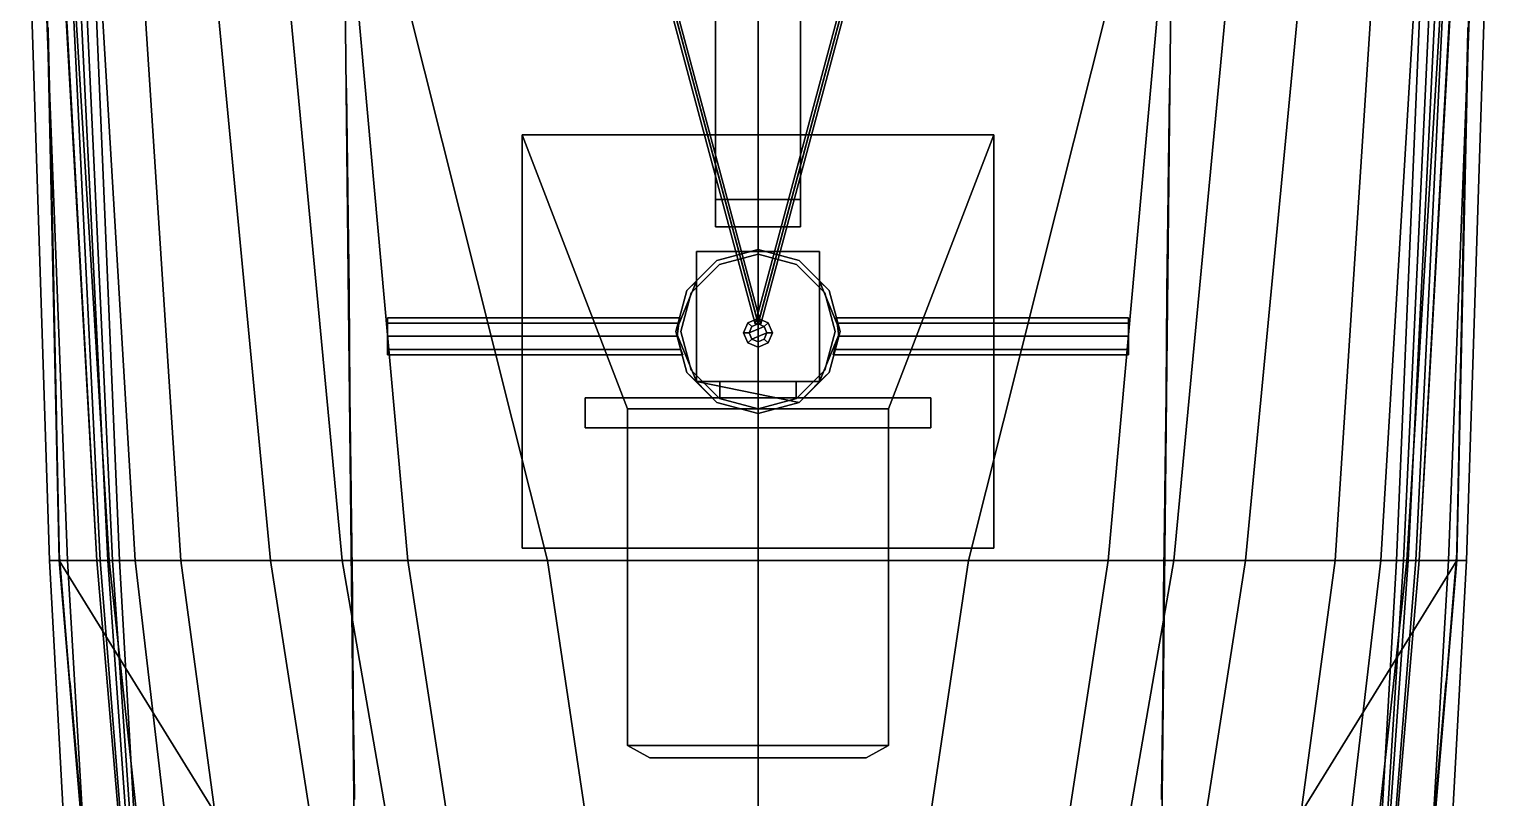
# Model space of a CAD drawing. Extents: x -12 to 12, y -95 to 93.
# Drawn here: x -10.66 to 10.66, y -29.41 to -18.15 of the extents above; entities that cross this region are included whole.
import ezdxf

# ---------------------------------------------------------------- set-up
doc = ezdxf.new("R2010")
doc.units = 0
doc.layers.get('0').update_dxf_attribs({"linetype": 'CONTINUOUS'})
doc.layers.add('RAILINGS', color=6, linetype='CONTINUOUS')
doc.layers.add('SUPERSCTUCTURE', color=3, linetype='CONTINUOUS')

msp = doc.modelspace()

# ---------------------------------------------------------------- linework, layer by layer
at = {"color": 2}
for points in [[(-5.46, -2.11, 28.82), (-5.5, -2.11, 28.78), (-0.04, -22.47, 18.77), (0, -22.47, 18.81)], [(-5.5, -2.11, 28.78), (-5.46, -2.11, 28.74), (0, -22.46, 18.73), (-0.04, -22.47, 18.77)], [(-5.42, -2.11, 28.78), (-5.46, -2.11, 28.82), (0, -22.47, 18.81), (0.04, -22.47, 18.77)], [(-5.46, -2.11, 28.74), (-5.42, -2.11, 28.78), (0.04, -22.47, 18.77), (0, -22.46, 18.73)], [(5.46, -2.11, 28.82), (5.42, -2.11, 28.78), (-0.04, -22.47, 18.77), (0, -22.47, 18.81)], [(5.42, -2.11, 28.78), (5.46, -2.11, 28.74), (0, -22.46, 18.73), (-0.04, -22.47, 18.77)], [(5.5, -2.11, 28.78), (5.46, -2.11, 28.82), (0, -22.47, 18.81), (0.04, -22.47, 18.77)], [(5.46, -2.11, 28.74), (5.5, -2.11, 28.78), (0.04, -22.47, 18.77), (0, -22.46, 18.73)]]:
    msp.add_3dface(points, dxfattribs=at)
for points in [[(0, -22.43, 18.94), (0, -2.15, 25.63), (0, -2.15, 25.56), (0, -22.43, 18.86)], [(0, -22.43, 18.86), (0, -2.15, 25.56), (0, -2.15, 25.63), (0, -22.43, 18.94)], [(0, -22.43, 18.86), (0, -2.35, 31.69), (0, -2.35, 31.76), (0, -22.43, 18.94)], [(0, -22.43, 18.94), (0, -2.35, 31.76), (0, -2.35, 31.69), (0, -22.43, 18.86)], [(0.62, -21.05, 12.09), (0.62, -6.94, 12.14), (-0.62, -6.94, 12.14), (-0.62, -21.05, 12.09)], [(-0.62, -6.94, 12.14), (-0.62, -7.62, 11.22), (-0.62, -20.65, 11.22), (-0.62, -21.05, 12.09)], [(0.62, -20.65, 11.22), (0.62, -7.62, 11.22), (0.62, -6.94, 12.14), (0.62, -21.05, 12.09)], [(-0.62, -20.65, 11.22), (-0.62, -7.62, 11.22), (0.62, -7.62, 11.22), (0.62, -20.65, 11.22)], [(-10.66, -16.72, 5.36), (-10.45, -16.72, 4.67), (-10.1, -25.93, 4.67), (-10.36, -25.93, 5.57)], [(-10.66, -16.72, 5.76), (-10.66, -16.72, 5.36), (-10.36, -25.93, 5.57), (-10.36, -25.93, 5.76)], [(-10.42, -16.72, 6.13), (-10.66, -16.72, 5.76), (-10.36, -25.93, 5.76), (-10.22, -25.93, 6.17)], [(-10.45, -16.72, 4.67), (-9.73, -16.72, 1.37), (-9.34, -25.93, 1.27), (-10.1, -25.93, 4.67)], [(-10.19, -16.72, -1.44), (-10.19, -16.72, -1.9), (-9.67, -25.93, -1.25)], [(-10.18, -16.72, -0.83), (-10.19, -16.72, -1.44), (-9.67, -25.93, -1.25), (-9.67, -25.93, -0.38)], [(-10.19, -16.72, -1.9), (-10.05, -16.72, -2.68), (-9.49, -25.93, -2.42), (-9.67, -25.93, -1.25)], [(-10.07, -16.72, -0.06), (-10.18, -16.72, -0.83), (-9.67, -25.93, -0.38), (-9.62, -25.93, -0.06)], [(-9.96, -16.72, 0.39), (-10.07, -16.72, -0.06), (-9.62, -25.93, -0.06), (-9.51, -25.93, 0.39)], [(-10.05, -16.72, -2.68), (-9.66, -16.72, -3.7), (-9.11, -25.93, -3.36), (-9.49, -25.93, -2.42)], [(-9.87, -16.72, 0.7), (-9.96, -16.72, 0.39), (-9.51, -25.93, 0.39), (-9.44, -25.93, 0.7)], [(-9.73, -16.72, 1.13), (-9.87, -16.72, 0.7), (-9.44, -25.93, 0.7), (-9.34, -25.93, 1.03)], [(-9.73, -16.72, 1.37), (-9.73, -16.72, 1.13), (-9.34, -25.93, 1.03), (-9.34, -25.93, 1.27)], [(-9.66, -16.72, -3.7), (-9.04, -16.72, -4.63), (-8.44, -25.93, -4.42), (-9.11, -25.93, -3.36)], [(-9.04, -16.72, -4.63), (-8.01, -16.72, -5.66), (-7.13, -25.93, -5.56), (-8.44, -25.93, -4.42)], [(-8.01, -16.72, -5.66), (-6.95, -16.72, -6.34), (-6.08, -25.93, -6.11), (-7.13, -25.93, -5.56)], [(-6.95, -16.72, -6.34), (-5.95, -16.72, -6.84), (-5.12, -25.93, -6.51), (-6.08, -25.93, -6.11)], [(-5.95, -16.72, -6.84), (-5.39, -16.72, -7.02), (-3.08, -25.93, -6.88), (-5.12, -25.93, -6.51)], [(0, -25.93, -7.11), (-3.08, -25.93, -6.88), (-5.39, -16.72, -7.02), (0, -16.72, -7.11)], [(0, -16.72, -7.11), (5.39, -16.72, -7.02), (3.08, -25.93, -6.88), (0, -25.93, -7.11)], [(5.12, -25.93, -6.51), (3.08, -25.93, -6.88), (5.39, -16.72, -7.02), (5.95, -16.72, -6.84)], [(6.08, -25.93, -6.11), (5.12, -25.93, -6.51), (5.95, -16.72, -6.84), (6.95, -16.72, -6.34)], [(7.13, -25.93, -5.56), (6.08, -25.93, -6.11), (6.95, -16.72, -6.34), (8.01, -16.72, -5.66)], [(8.44, -25.93, -4.42), (7.13, -25.93, -5.56), (8.01, -16.72, -5.66), (9.04, -16.72, -4.63)], [(9.11, -25.93, -3.36), (8.44, -25.93, -4.42), (9.04, -16.72, -4.63), (9.66, -16.72, -3.7)], [(9.49, -25.93, -2.42), (9.11, -25.93, -3.36), (9.66, -16.72, -3.7), (10.05, -16.72, -2.68)], [(9.34, -25.93, 1.03), (9.44, -25.93, 0.7), (9.87, -16.72, 0.7), (9.73, -16.72, 1.13)], [(9.34, -25.93, 1.27), (9.34, -25.93, 1.03), (9.73, -16.72, 1.13), (9.73, -16.72, 1.37)], [(10.1, -25.93, 4.67), (9.34, -25.93, 1.27), (9.73, -16.72, 1.37), (10.45, -16.72, 4.67)], [(9.44, -25.93, 0.7), (9.51, -25.93, 0.39), (9.96, -16.72, 0.39), (9.87, -16.72, 0.7)], [(9.67, -25.93, -1.25), (9.49, -25.93, -2.42), (10.05, -16.72, -2.68), (10.19, -16.72, -1.9)], [(9.51, -25.93, 0.39), (9.62, -25.93, -0.06), (10.07, -16.72, -0.06), (9.96, -16.72, 0.39)], [(9.62, -25.93, -0.06), (9.67, -25.93, -0.38), (10.18, -16.72, -0.83), (10.07, -16.72, -0.06)], [(9.67, -25.93, -1.25), (9.67, -25.93, -1.25), (10.19, -16.72, -1.9), (10.19, -16.72, -1.44)], [(9.67, -25.93, -0.38), (9.67, -25.93, -1.25), (10.19, -16.72, -1.44), (10.18, -16.72, -0.83)], [(10.36, -25.93, 5.57), (10.1, -25.93, 4.67), (10.45, -16.72, 4.67), (10.66, -16.72, 5.36)], [(10.22, -25.93, 6.17), (10.36, -25.93, 5.76), (10.66, -16.72, 5.76), (10.42, -16.72, 6.13)], [(10.36, -25.93, 5.76), (10.36, -25.93, 5.57), (10.66, -16.72, 5.36), (10.66, -16.72, 5.76)], [(1.91, -23.71, 10.02), (3.45, -19.7, 10.02), (-3.45, -19.7, 10.02), (-1.91, -23.71, 10.02)], [(3.45, -19.7, 10.02), (3.45, -19.7, 8.75), (-3.45, -19.7, 8.75), (-3.45, -19.7, 10.02)], [(-1.91, -23.71, 10.02), (-3.45, -19.7, 10.02), (-3.45, -25.75, 10.02), (-1.91, -25.75, 10.02)], [(-3.45, -19.7, 10.02), (-3.45, -19.7, 8.75), (-3.45, -25.75, 8.75), (-3.45, -25.75, 10.02)], [(3.45, -25.75, 10.02), (3.45, -19.7, 10.02), (1.91, -23.71, 10.02), (1.91, -25.75, 10.02)], [(3.45, -25.75, 8.75), (3.45, -19.7, 8.75), (3.45, -19.7, 10.02), (3.45, -25.75, 10.02)], [(-0.62, -21.05, 12.09), (-0.62, -20.65, 11.22), (0.62, -20.65, 11.22), (0.62, -21.05, 12.09)], [(0.9, -23.31, 16.06), (0.9, -21.41, 16.06), (-0.9, -21.41, 16.06), (-0.9, -23.31, 16.06)], [(-0.9, -23.31, 14.02), (-0.9, -21.41, 14.02), (0.9, -21.41, 14.02), (0.9, -23.31, 14.02)], [(-0.9, -21.41, 16.06), (-0.9, -21.41, 14.02), (-0.9, -23.31, 14.02), (-0.9, -23.31, 16.06)], [(0.9, -21.41, 16.06), (0.9, -21.41, 14.02), (-0.9, -21.41, 14.02), (-0.9, -21.41, 16.06)], [(0, -21.38, 12.07), (-0.6, -21.541, 12.07), (-0.6, -21.541, 14.02), (0, -21.38, 14.02)], [(0, -21.45, 10.02), (-0.565, -21.601, 10.02), (-0.565, -21.601, 12.07), (0, -21.45, 12.07)], [(0.112, -21.41, 14.02), (0, -21.38, 14.02), (-0.112, -21.41, 14.02)], [(0.6, -21.541, 12.07), (0, -21.38, 12.07), (0, -21.38, 14.02), (0.6, -21.541, 14.02)], [(0.565, -21.601, 10.02), (0, -21.45, 10.02), (0, -21.45, 12.07), (0.565, -21.601, 12.07)], [(0.9, -23.31, 14.02), (0.9, -21.41, 14.02), (0.9, -21.41, 16.06), (0.9, -23.31, 16.06)], [(-0.6, -21.541, 12.07), (-1.039, -21.98, 12.07), (-1.039, -21.98, 14.02), (-0.6, -21.541, 14.02)], [(-0.565, -21.601, 10.02), (-0.979, -22.015, 10.02), (-0.979, -22.015, 12.07), (-0.565, -21.601, 12.07)], [(0.979, -22.015, 10.02), (0.565, -21.601, 10.02), (0.565, -21.601, 12.07), (0.979, -22.015, 12.07)], [(1.039, -21.98, 12.07), (0.6, -21.541, 12.07), (0.6, -21.541, 14.02), (1.039, -21.98, 14.02)], [(-0.9, -23.31, 14.02), (-0.9, -21.841, 14.02), (-1.2, -22.58, 14.02)], [(-0.9, -21.841, 14.02), (-1.039, -21.98, 14.02), (-1.2, -22.58, 14.02)], [(1.2, -22.58, 14.02), (0.9, -21.841, 14.02), (0.9, -23.31, 14.02)], [(1.039, -21.98, 14.02), (0.9, -21.841, 14.02), (1.2, -22.58, 14.02)], [(-1.039, -21.98, 12.07), (-1.2, -22.58, 12.07), (-1.2, -22.58, 14.02), (-1.039, -21.98, 14.02)], [(-0.979, -22.015, 10.02), (-1.13, -22.58, 10.02), (-1.13, -22.58, 12.07), (-0.979, -22.015, 12.07)], [(1.13, -22.58, 10.02), (0.979, -22.015, 10.02), (0.979, -22.015, 12.07), (1.13, -22.58, 12.07)], [(1.2, -22.58, 12.07), (1.039, -21.98, 12.07), (1.039, -21.98, 14.02), (1.2, -22.58, 14.02)], [(-1.16, -22.459, 13.691), (-1.14, -22.38, 13.5), (-5.42, -22.38, 13.5), (-5.42, -22.459, 13.691)], [(-1.14, -22.38, 13.5), (-1.16, -22.459, 13.309), (-5.42, -22.459, 13.309), (-5.42, -22.38, 13.5)], [(-5.42, -22.65, 13.77), (-5.42, -22.459, 13.691), (-5.42, -22.38, 13.5), (-5.42, -22.841, 13.691)], [(-5.42, -22.841, 13.691), (-5.42, -22.38, 13.5), (-5.42, -22.459, 13.309), (-5.42, -22.92, 13.5)], [(1.16, -22.459, 13.309), (1.14, -22.38, 13.5), (5.42, -22.38, 13.5), (5.42, -22.459, 13.309)], [(1.14, -22.38, 13.5), (1.16, -22.459, 13.691), (5.42, -22.459, 13.691), (5.42, -22.38, 13.5)], [(5.42, -22.38, 13.5), (5.42, -22.841, 13.309), (5.42, -22.65, 13.23), (5.42, -22.459, 13.309)], [(5.42, -22.459, 13.691), (5.42, -22.92, 13.5), (5.42, -22.841, 13.309), (5.42, -22.38, 13.5)], [(-1.18, -22.65, 13.77), (-1.16, -22.459, 13.691), (-5.42, -22.459, 13.691), (-5.42, -22.65, 13.77)], [(-1.16, -22.459, 13.309), (-1.18, -22.65, 13.23), (-5.42, -22.65, 13.23), (-5.42, -22.459, 13.309)], [(-5.42, -22.92, 13.5), (-5.42, -22.459, 13.309), (-5.42, -22.65, 13.23), (-5.42, -22.841, 13.309)], [(-1.2, -22.58, 12.07), (-1.039, -23.18, 12.07), (-1.039, -23.18, 14.02), (-1.2, -22.58, 14.02)], [(-0.9, -23.31, 14.02), (-1.2, -22.58, 14.02), (-1.039, -23.18, 14.02)], [(-1.13, -22.58, 10.02), (-0.979, -23.145, 10.02), (-0.979, -23.145, 12.07), (-1.13, -22.58, 12.07)], [(-0.148, -22.452, 16.06), (-0.21, -22.6, 16.06), (-0.21, -22.6, 17.2), (-0.148, -22.452, 17.2)], [(-0.148, -22.452, 17.2), (-0.21, -22.6, 17.2), (-0.13, -22.6, 22.01), (-0.092, -22.508, 22.01)], [(0, -22.39, 16.06), (-0.148, -22.452, 16.06), (-0.148, -22.452, 17.2), (0, -22.39, 17.2)], [(0, -22.39, 17.2), (-0.148, -22.452, 17.2), (-0.092, -22.508, 22.01), (0, -22.47, 22.01)], [(-0.13, -22.6, 22.01), (0.092, -22.508, 22.01), (0, -22.47, 22.01), (-0.092, -22.508, 22.01)], [(-0.092, -22.692, 22.01), (0.13, -22.6, 22.01), (0.092, -22.508, 22.01), (-0.13, -22.6, 22.01)], [(0.148, -22.452, 16.06), (0, -22.39, 16.06), (0, -22.39, 17.2), (0.148, -22.452, 17.2)], [(0.148, -22.452, 17.2), (0, -22.39, 17.2), (0, -22.47, 22.01), (0.092, -22.508, 22.01)], [(0.21, -22.6, 17.2), (0.148, -22.452, 17.2), (0.092, -22.508, 22.01), (0.13, -22.6, 22.01)], [(0.21, -22.6, 16.06), (0.148, -22.452, 16.06), (0.148, -22.452, 17.2), (0.21, -22.6, 17.2)], [(1.039, -23.18, 14.02), (1.2, -22.58, 14.02), (0.9, -23.31, 14.02)], [(0.979, -23.145, 10.02), (1.13, -22.58, 10.02), (1.13, -22.58, 12.07), (0.979, -23.145, 12.07)], [(1.039, -23.18, 12.07), (1.2, -22.58, 12.07), (1.2, -22.58, 14.02), (1.039, -23.18, 14.02)], [(1.18, -22.65, 13.23), (1.16, -22.459, 13.309), (5.42, -22.459, 13.309), (5.42, -22.65, 13.23)], [(1.16, -22.459, 13.691), (1.18, -22.65, 13.77), (5.42, -22.65, 13.77), (5.42, -22.459, 13.691)], [(5.42, -22.65, 13.77), (5.42, -22.841, 13.691), (5.42, -22.92, 13.5), (5.42, -22.459, 13.691)], [(-1.13, -22.841, 13.691), (-1.18, -22.65, 13.77), (-5.42, -22.65, 13.77), (-5.42, -22.841, 13.691)], [(-1.18, -22.65, 13.23), (-1.13, -22.841, 13.309), (-5.42, -22.841, 13.309), (-5.42, -22.65, 13.23)], [(-0.21, -22.6, 16.06), (-0.148, -22.748, 16.06), (-0.148, -22.748, 17.2), (-0.21, -22.6, 17.2)], [(-0.21, -22.6, 17.2), (-0.148, -22.748, 17.2), (-0.092, -22.692, 22.01), (-0.13, -22.6, 22.01)], [(-0.148, -22.748, 17.2), (0, -22.81, 17.2), (0, -22.73, 22.01), (-0.092, -22.692, 22.01)], [(-0.148, -22.748, 16.06), (0, -22.81, 16.06), (0, -22.81, 17.2), (-0.148, -22.748, 17.2)], [(0, -22.73, 22.01), (0.092, -22.692, 22.01), (0.13, -22.6, 22.01), (-0.092, -22.692, 22.01)], [(0, -22.81, 17.2), (0.148, -22.748, 17.2), (0.092, -22.692, 22.01), (0, -22.73, 22.01)], [(0, -22.81, 16.06), (0.148, -22.748, 16.06), (0.148, -22.748, 17.2), (0, -22.81, 17.2)], [(0.148, -22.748, 17.2), (0.21, -22.6, 17.2), (0.13, -22.6, 22.01), (0.092, -22.692, 22.01)], [(0.148, -22.748, 16.06), (0.21, -22.6, 16.06), (0.21, -22.6, 17.2), (0.148, -22.748, 17.2)], [(1.12, -22.841, 13.309), (1.18, -22.65, 13.23), (5.42, -22.65, 13.23), (5.42, -22.841, 13.309)], [(1.18, -22.65, 13.77), (1.12, -22.841, 13.691), (5.42, -22.841, 13.691), (5.42, -22.65, 13.77)], [(-1.1, -22.92, 13.5), (-1.13, -22.841, 13.691), (-5.42, -22.841, 13.691), (-5.42, -22.92, 13.5)], [(-1.13, -22.841, 13.309), (-1.1, -22.92, 13.5), (-5.42, -22.92, 13.5), (-5.42, -22.841, 13.309)], [(1.1, -22.92, 13.5), (1.12, -22.841, 13.309), (5.42, -22.841, 13.309), (5.42, -22.92, 13.5)], [(1.12, -22.841, 13.691), (1.1, -22.92, 13.5), (5.42, -22.92, 13.5), (5.42, -22.841, 13.691)], [(-1.039, -23.18, 12.07), (-0.6, -23.619, 12.07), (-0.6, -23.619, 14.02), (-1.039, -23.18, 14.02)], [(-0.9, -23.31, 14.02), (-1.039, -23.18, 14.02), (-0.6, -23.619, 14.02)], [(-0.979, -23.145, 10.02), (-0.565, -23.559, 10.02), (-0.565, -23.559, 12.07), (-0.979, -23.145, 12.07)], [(0.565, -23.559, 10.02), (0.979, -23.145, 10.02), (0.979, -23.145, 12.07), (0.565, -23.559, 12.07)], [(0.6, -23.619, 12.07), (1.039, -23.18, 12.07), (1.039, -23.18, 14.02), (0.6, -23.619, 14.02)], [(0.6, -23.619, 14.02), (1.039, -23.18, 14.02), (0.9, -23.31, 14.02)], [(-0.9, -23.31, 14.02), (0.6, -23.619, 14.02), (0.9, -23.31, 14.02), (-0.9, -23.31, 14.02)], [(-0.6, -23.619, 14.02), (0, -23.78, 14.02), (0.6, -23.619, 14.02), (-0.9, -23.31, 14.02)], [(-0.9, -23.31, 16.06), (-0.9, -23.31, 14.02), (0.9, -23.31, 14.02), (0.9, -23.31, 16.06)], [(-0.56, -23.31, 15.82), (-0.56, -23.31, 14.33), (-0.56, -23.55, 14.33), (-0.56, -23.55, 15.82)], [(0.56, -23.55, 14.33), (-0.56, -23.55, 14.33), (-0.56, -23.31, 14.33), (0.56, -23.31, 14.33)], [(0.56, -23.31, 15.82), (-0.56, -23.31, 15.82), (-0.56, -23.55, 15.82), (0.56, -23.55, 15.82)], [(0.56, -23.55, 15.82), (0.56, -23.55, 14.33), (0.56, -23.31, 14.33), (0.56, -23.31, 15.82)], [(2.53, -23.99, 16.21), (2.53, -23.55, 16.21), (-2.53, -23.55, 16.21), (-2.53, -23.99, 16.21)], [(-2.53, -23.99, 14.15), (-2.53, -23.55, 14.15), (2.53, -23.55, 14.15), (2.53, -23.99, 14.15)], [(2.53, -23.55, 16.21), (2.53, -23.55, 14.15), (-2.53, -23.55, 14.15), (-2.53, -23.55, 16.21)], [(-2.53, -23.55, 16.21), (-2.53, -23.55, 14.15), (-2.53, -23.99, 14.15), (-2.53, -23.99, 16.21)], [(-0.6, -23.619, 12.07), (0, -23.78, 12.07), (0, -23.78, 14.02), (-0.6, -23.619, 14.02)], [(-0.565, -23.559, 10.02), (0, -23.71, 10.02), (0, -23.71, 12.07), (-0.565, -23.559, 12.07)], [(0, -23.71, 10.02), (0.565, -23.559, 10.02), (0.565, -23.559, 12.07), (0, -23.71, 12.07)], [(0, -23.78, 12.07), (0.6, -23.619, 12.07), (0.6, -23.619, 14.02), (0, -23.78, 14.02)], [(2.53, -23.99, 14.15), (2.53, -23.55, 14.15), (2.53, -23.55, 16.21), (2.53, -23.99, 16.21)], [(1.91, -23.71, 11.35), (1.91, -23.71, 10.02), (-1.91, -23.71, 10.02), (-1.91, -23.71, 11.35)], [(1.91, -25.75, 11.35), (1.91, -23.71, 11.35), (-1.91, -23.71, 11.35), (-1.91, -25.75, 11.35)], [(-1.91, -23.71, 11.35), (-1.91, -23.71, 10.02), (-1.91, -25.75, 10.02), (-1.91, -25.75, 11.35)], [(1.91, -25.75, 10.02), (1.91, -23.71, 10.02), (1.91, -23.71, 11.35), (1.91, -25.75, 11.35)], [(-2.53, -23.99, 16.21), (-2.53, -23.99, 14.15), (2.53, -23.99, 14.15), (2.53, -23.99, 16.21)], [(-3.45, -25.75, 10.02), (-3.45, -25.75, 8.75), (-1.91, -25.75, 8.75), (-1.91, -25.75, 10.02)], [(1.91, -28.64, 11.35), (1.91, -25.75, 11.35), (-1.91, -25.75, 11.35), (-1.91, -28.64, 11.35)], [(1.91, -25.75, 11.35), (1.91, -25.75, 8.75), (-1.91, -25.75, 8.75), (-1.91, -25.75, 11.35)], [(-1.91, -25.75, 11.35), (-1.91, -25.75, 8.75), (-1.91, -28.64, 8.75), (-1.91, -28.64, 11.35)], [(1.91, -28.64, 8.75), (1.91, -25.75, 8.75), (1.91, -25.75, 11.35), (1.91, -28.64, 11.35)], [(1.91, -25.75, 10.02), (1.91, -25.75, 8.75), (3.45, -25.75, 8.75), (3.45, -25.75, 10.02)], [(-10.22, -25.93, 6.17), (-10.36, -25.93, 5.76), (-9.87, -34.99, 5.92), (-9.45, -34.99, 6.25)], [(-10.36, -25.93, 5.57), (-10.1, -25.93, 4.67), (-9.57, -34.99, 4.67), (-9.87, -34.99, 5.72)], [(-10.36, -25.93, 5.76), (-10.36, -25.93, 5.57), (-9.87, -34.99, 5.72), (-9.87, -34.99, 5.92)], [(-10.1, -25.93, 4.67), (-9.34, -25.93, 1.27), (-8.82, -34.99, 1.34), (-9.57, -34.99, 4.67)], [(-9.67, -25.93, -0.38), (-9.67, -25.93, -1.25), (-8.9, -34.99, -0.78), (-8.9, -34.99, -0.05)], [(-9.62, -25.93, -0.06), (-9.67, -25.93, -0.38), (-8.9, -34.99, -0.05), (-8.9, -34.99, 0.39)], [(-9.67, -25.93, -1.25), (-9.49, -25.93, -2.42), (-8.51, -34.99, -2.42), (-8.9, -34.99, -0.78)], [(-9.51, -25.93, 0.39), (-9.62, -25.93, -0.06), (-8.9, -34.99, 0.39), (-8.87, -34.99, 0.7)], [(-9.44, -25.93, 0.7), (-9.51, -25.93, 0.39), (-8.87, -34.99, 0.7), (-8.82, -34.99, 1.03)], [(-9.49, -25.93, -2.42), (-9.11, -25.93, -3.36), (-8.05, -34.99, -3.36), (-8.51, -34.99, -2.42)], [(-9.34, -25.93, 1.03), (-9.44, -25.93, 0.7), (-8.82, -34.99, 1.03)], [(-9.34, -25.93, 1.27), (-9.34, -25.93, 1.03), (-8.82, -34.99, 1.03), (-8.82, -34.99, 1.34)], [(-9.11, -25.93, -3.36), (-8.44, -25.93, -4.42), (-7.22, -34.99, -4.42), (-8.05, -34.99, -3.36)], [(-8.44, -25.93, -4.42), (-7.13, -25.93, -5.56), (-5.72, -34.99, -5.46), (-7.22, -34.99, -4.42)], [(-7.13, -25.93, -5.56), (-6.08, -25.93, -6.11), (-4.51, -34.99, -6.11), (-5.72, -34.99, -5.46)], [(-6.08, -25.93, -6.11), (-5.12, -25.93, -6.51), (-3.73, -34.99, -6.39), (-4.51, -34.99, -6.11)], [(-5.12, -25.93, -6.51), (-3.08, -25.93, -6.88), (-1.73, -34.99, -6.88), (-3.73, -34.99, -6.39)], [(0, -34.99, -7.11), (-1.73, -34.99, -6.88), (-3.08, -25.93, -6.88), (0, -25.93, -7.11)], [(0, -25.93, -7.11), (3.08, -25.93, -6.88), (1.73, -34.99, -6.88), (0, -34.99, -7.11)], [(3.73, -34.99, -6.39), (1.73, -34.99, -6.88), (3.08, -25.93, -6.88), (5.12, -25.93, -6.51)], [(4.51, -34.99, -6.11), (3.73, -34.99, -6.39), (5.12, -25.93, -6.51), (6.08, -25.93, -6.11)], [(5.72, -34.99, -5.46), (4.51, -34.99, -6.11), (6.08, -25.93, -6.11), (7.13, -25.93, -5.56)], [(7.22, -34.99, -4.42), (5.72, -34.99, -5.46), (7.13, -25.93, -5.56), (8.44, -25.93, -4.42)], [(8.05, -34.99, -3.36), (7.22, -34.99, -4.42), (8.44, -25.93, -4.42), (9.11, -25.93, -3.36)], [(8.51, -34.99, -2.42), (8.05, -34.99, -3.36), (9.11, -25.93, -3.36), (9.49, -25.93, -2.42)], [(8.9, -34.99, -0.78), (8.51, -34.99, -2.42), (9.49, -25.93, -2.42), (9.67, -25.93, -1.25)], [(9.57, -34.99, 4.67), (8.82, -34.99, 1.34), (9.34, -25.93, 1.27), (10.1, -25.93, 4.67)], [(8.82, -34.99, 1.03), (8.87, -34.99, 0.7), (9.44, -25.93, 0.7), (9.34, -25.93, 1.03)], [(8.82, -34.99, 1.34), (8.82, -34.99, 1.03), (9.34, -25.93, 1.03), (9.34, -25.93, 1.27)], [(8.87, -34.99, 0.7), (8.87, -34.99, 0.7), (9.51, -25.93, 0.39), (9.44, -25.93, 0.7)], [(8.87, -34.99, 0.7), (8.9, -34.99, 0.39), (9.62, -25.93, -0.06), (9.51, -25.93, 0.39)], [(8.9, -34.99, 0.39), (8.9, -34.99, -0.05), (9.67, -25.93, -0.38), (9.62, -25.93, -0.06)], [(8.9, -34.99, -0.05), (8.9, -34.99, -0.78), (9.67, -25.93, -1.25), (9.67, -25.93, -0.38)], [(9.45, -34.99, 6.25), (9.87, -34.99, 5.92), (10.36, -25.93, 5.76), (10.22, -25.93, 6.17)], [(9.87, -34.99, 5.72), (9.57, -34.99, 4.67), (10.1, -25.93, 4.67), (10.36, -25.93, 5.57)], [(9.87, -34.99, 5.92), (9.87, -34.99, 5.72), (10.36, -25.93, 5.57), (10.36, -25.93, 5.76)], [(1.58, -28.82, 11.35), (1.91, -28.64, 11.35), (-1.91, -28.64, 11.35), (-1.58, -28.82, 11.35)], [(-1.91, -28.64, 11.35), (-1.91, -28.64, 8.75), (-1.58, -28.82, 8.75), (-1.58, -28.82, 11.35)], [(1.58, -28.82, 8.75), (1.91, -28.64, 8.75), (1.91, -28.64, 11.35), (1.58, -28.82, 11.35)], [(-1.58, -28.82, 11.35), (-1.58, -28.82, 8.75), (1.58, -28.82, 8.75), (1.58, -28.82, 11.35)]]:
    msp.add_3dface(points)
at = {"layer": 'RAILINGS'}
for points in [[(-10.38, -18.18, 7.31), (-10.38, -18.13, 7.31), (-10.38, -18.13, 6.13), (-10.38, -18.18, 6.13)], [(-10.38, -18.18, 6.13), (-10.38, -18.13, 6.13), (-10.38, -18.13, 7.31), (-10.38, -18.18, 7.31)], [(-10.38, -18.18, 6.74), (-10.38, -18.18, 6.79), (-10.34, -20.04, 6.8), (-10.34, -20.04, 6.75)], [(-10.34, -20.04, 6.75), (-10.34, -20.04, 6.8), (-10.38, -18.18, 6.79), (-10.38, -18.18, 6.74)], [(-10.34, -20.04, 7.27), (-10.34, -20.04, 7.32), (-10.38, -18.18, 7.31), (-10.38, -18.18, 7.26)], [(-10.38, -18.18, 7.26), (-10.38, -18.18, 7.31), (-10.34, -20.04, 7.32), (-10.34, -20.04, 7.27)], [(10.38, -18.18, 7.26), (10.38, -18.18, 7.31), (10.34, -20.04, 7.32), (10.34, -20.04, 7.27)], [(10.34, -20.04, 7.27), (10.34, -20.04, 7.32), (10.38, -18.18, 7.31), (10.38, -18.18, 7.26)], [(10.34, -20.04, 6.75), (10.34, -20.04, 6.8), (10.38, -18.18, 6.79), (10.38, -18.18, 6.74)], [(10.38, -18.18, 6.74), (10.38, -18.18, 6.79), (10.34, -20.04, 6.8), (10.34, -20.04, 6.75)], [(10.38, -18.18, 6.13), (10.38, -18.13, 6.13), (10.38, -18.13, 7.31), (10.38, -18.18, 7.31)], [(10.38, -18.18, 7.31), (10.38, -18.13, 7.31), (10.38, -18.13, 6.13), (10.38, -18.18, 6.13)], [(-6.02, -19.07, 9.84), (-6.02, -19.02, 9.84), (-6.02, -19.02, 8.75), (-6.02, -19.07, 8.75)], [(-6.02, -19.07, 8.75), (-6.02, -19.02, 8.75), (-6.02, -19.02, 9.84), (-6.02, -19.07, 9.84)], [(-6, -20.5, 9.27), (-6, -20.5, 9.32), (-6.02, -19.07, 9.32), (-6.02, -19.07, 9.27)], [(-6.02, -19.07, 9.27), (-6.02, -19.07, 9.32), (-6, -20.5, 9.32), (-6, -20.5, 9.27)], [(-6.02, -19.07, 9.79), (-6.02, -19.07, 9.84), (-6, -20.5, 9.84), (-6, -20.5, 9.79)], [(-6, -20.5, 9.79), (-6, -20.5, 9.84), (-6.02, -19.07, 9.84), (-6.02, -19.07, 9.79)], [(6, -20.5, 9.79), (6, -20.5, 9.84), (6.02, -19.07, 9.84), (6.02, -19.07, 9.79)], [(6.02, -19.07, 9.79), (6.02, -19.07, 9.84), (6, -20.5, 9.84), (6, -20.5, 9.79)], [(6.02, -19.07, 9.27), (6.02, -19.07, 9.32), (6, -20.5, 9.32), (6, -20.5, 9.27)], [(6, -20.5, 9.27), (6, -20.5, 9.32), (6.02, -19.07, 9.32), (6.02, -19.07, 9.27)], [(6.02, -19.07, 8.75), (6.02, -19.02, 8.75), (6.02, -19.02, 9.84), (6.02, -19.07, 9.84)], [(6.02, -19.07, 9.84), (6.02, -19.02, 9.84), (6.02, -19.02, 8.75), (6.02, -19.07, 8.75)], [(-10.34, -20.09, 7.32), (-10.34, -20.04, 7.32), (-10.34, -20.04, 6.14), (-10.34, -20.09, 6.14)], [(-10.34, -20.09, 6.14), (-10.34, -20.04, 6.14), (-10.34, -20.04, 7.32), (-10.34, -20.09, 7.32)], [(10.34, -20.09, 6.14), (10.34, -20.04, 6.14), (10.34, -20.04, 7.32), (10.34, -20.09, 7.32)], [(10.34, -20.09, 7.32), (10.34, -20.04, 7.32), (10.34, -20.04, 6.14), (10.34, -20.09, 6.14)], [(-10.34, -20.09, 6.75), (-10.34, -20.09, 6.8), (-10.3, -21.95, 6.81), (-10.3, -21.95, 6.76)], [(-10.3, -21.95, 6.76), (-10.3, -21.95, 6.81), (-10.34, -20.09, 6.8), (-10.34, -20.09, 6.75)], [(-10.3, -21.95, 7.28), (-10.3, -21.95, 7.33), (-10.34, -20.09, 7.32), (-10.34, -20.09, 7.27)], [(-10.34, -20.09, 7.27), (-10.34, -20.09, 7.32), (-10.3, -21.95, 7.33), (-10.3, -21.95, 7.28)], [(10.34, -20.09, 7.27), (10.34, -20.09, 7.32), (10.3, -21.95, 7.33), (10.3, -21.95, 7.28)], [(10.3, -21.95, 7.28), (10.3, -21.95, 7.33), (10.34, -20.09, 7.32), (10.34, -20.09, 7.27)], [(10.3, -21.95, 6.76), (10.3, -21.95, 6.81), (10.34, -20.09, 6.8), (10.34, -20.09, 6.75)], [(10.34, -20.09, 6.75), (10.34, -20.09, 6.8), (10.3, -21.95, 6.81), (10.3, -21.95, 6.76)], [(-6, -20.55, 8.75), (-6, -20.5, 8.75), (-6, -20.5, 9.84), (-6, -20.55, 9.84)], [(-6, -20.55, 9.84), (-6, -20.5, 9.84), (-6, -20.5, 8.75), (-6, -20.55, 8.75)], [(-6, -20.55, 9.27), (-6, -20.55, 9.32), (-5.98, -21.98, 9.32), (-5.98, -21.98, 9.27)], [(-5.98, -21.98, 9.27), (-5.98, -21.98, 9.32), (-6, -20.55, 9.32), (-6, -20.55, 9.27)], [(-5.98, -21.98, 9.79), (-5.98, -21.98, 9.84), (-6, -20.55, 9.84), (-6, -20.55, 9.79)], [(-6, -20.55, 9.79), (-6, -20.55, 9.84), (-5.98, -21.98, 9.84), (-5.98, -21.98, 9.79)], [(6, -20.55, 9.79), (6, -20.55, 9.84), (5.98, -21.98, 9.84), (5.98, -21.98, 9.79)], [(5.98, -21.98, 9.79), (5.98, -21.98, 9.84), (6, -20.55, 9.84), (6, -20.55, 9.79)], [(5.98, -21.98, 9.27), (5.98, -21.98, 9.32), (6, -20.55, 9.32), (6, -20.55, 9.27)], [(6, -20.55, 9.27), (6, -20.55, 9.32), (5.98, -21.98, 9.32), (5.98, -21.98, 9.27)], [(6, -20.55, 9.84), (6, -20.5, 9.84), (6, -20.5, 8.75), (6, -20.55, 8.75)], [(6, -20.55, 8.75), (6, -20.5, 8.75), (6, -20.5, 9.84), (6, -20.55, 9.84)], [(-10.3, -22, 7.33), (-10.3, -21.95, 7.33), (-10.3, -21.95, 6.15), (-10.3, -22, 6.15)], [(-10.3, -22, 6.15), (-10.3, -21.95, 6.15), (-10.3, -21.95, 7.33), (-10.3, -22, 7.33)], [(10.3, -22, 6.15), (10.3, -21.95, 6.15), (10.3, -21.95, 7.33), (10.3, -22, 7.33)], [(10.3, -22, 7.33), (10.3, -21.95, 7.33), (10.3, -21.95, 6.15), (10.3, -22, 6.15)], [(-10.3, -22, 6.76), (-10.3, -22, 6.81), (-10.26, -23.86, 6.82), (-10.26, -23.86, 6.77)], [(-10.26, -23.86, 6.77), (-10.26, -23.86, 6.82), (-10.3, -22, 6.81), (-10.3, -22, 6.76)], [(-10.26, -23.86, 7.29), (-10.26, -23.86, 7.34), (-10.3, -22, 7.33), (-10.3, -22, 7.28)], [(-10.3, -22, 7.28), (-10.3, -22, 7.33), (-10.26, -23.86, 7.34), (-10.26, -23.86, 7.29)], [(-5.98, -22.03, 9.84), (-5.98, -21.98, 9.84), (-5.98, -21.98, 8.75), (-5.98, -22.03, 8.75)], [(-5.98, -22.03, 8.75), (-5.98, -21.98, 8.75), (-5.98, -21.98, 9.84), (-5.98, -22.03, 9.84)], [(-5.97, -23.46, 9.27), (-5.97, -23.46, 9.32), (-5.98, -22.03, 9.32), (-5.98, -22.03, 9.27)], [(-5.98, -22.03, 9.27), (-5.98, -22.03, 9.32), (-5.97, -23.46, 9.32), (-5.97, -23.46, 9.27)], [(-5.98, -22.03, 9.79), (-5.98, -22.03, 9.84), (-5.97, -23.46, 9.84), (-5.97, -23.46, 9.79)], [(-5.97, -23.46, 9.79), (-5.97, -23.46, 9.84), (-5.98, -22.03, 9.84), (-5.98, -22.03, 9.79)], [(5.97, -23.46, 9.79), (5.97, -23.46, 9.84), (5.98, -22.03, 9.84), (5.98, -22.03, 9.79)], [(5.98, -22.03, 9.79), (5.98, -22.03, 9.84), (5.97, -23.46, 9.84), (5.97, -23.46, 9.79)], [(5.98, -22.03, 9.27), (5.98, -22.03, 9.32), (5.97, -23.46, 9.32), (5.97, -23.46, 9.27)], [(5.97, -23.46, 9.27), (5.97, -23.46, 9.32), (5.98, -22.03, 9.32), (5.98, -22.03, 9.27)], [(5.98, -22.03, 8.75), (5.98, -21.98, 8.75), (5.98, -21.98, 9.84), (5.98, -22.03, 9.84)], [(5.98, -22.03, 9.84), (5.98, -21.98, 9.84), (5.98, -21.98, 8.75), (5.98, -22.03, 8.75)], [(10.3, -22, 7.28), (10.3, -22, 7.33), (10.26, -23.86, 7.34), (10.26, -23.86, 7.29)], [(10.26, -23.86, 7.29), (10.26, -23.86, 7.34), (10.3, -22, 7.33), (10.3, -22, 7.28)], [(10.26, -23.86, 6.77), (10.26, -23.86, 6.82), (10.3, -22, 6.81), (10.3, -22, 6.76)], [(10.3, -22, 6.76), (10.3, -22, 6.81), (10.26, -23.86, 6.82), (10.26, -23.86, 6.77)], [(-5.97, -23.51, 8.75), (-5.97, -23.46, 8.75), (-5.97, -23.46, 9.84), (-5.97, -23.51, 9.84)], [(-5.97, -23.51, 9.84), (-5.97, -23.46, 9.84), (-5.97, -23.46, 8.75), (-5.97, -23.51, 8.75)], [(-5.97, -23.51, 9.27), (-5.97, -23.51, 9.32), (-5.95, -24.94, 9.32), (-5.95, -24.94, 9.27)], [(-5.95, -24.94, 9.27), (-5.95, -24.94, 9.32), (-5.97, -23.51, 9.32), (-5.97, -23.51, 9.27)], [(-5.95, -24.94, 9.79), (-5.95, -24.94, 9.84), (-5.97, -23.51, 9.84), (-5.97, -23.51, 9.79)], [(-5.97, -23.51, 9.79), (-5.97, -23.51, 9.84), (-5.95, -24.94, 9.84), (-5.95, -24.94, 9.79)], [(5.97, -23.51, 9.79), (5.97, -23.51, 9.84), (5.95, -24.94, 9.84), (5.95, -24.94, 9.79)], [(5.95, -24.94, 9.79), (5.95, -24.94, 9.84), (5.97, -23.51, 9.84), (5.97, -23.51, 9.79)], [(5.95, -24.94, 9.27), (5.95, -24.94, 9.32), (5.97, -23.51, 9.32), (5.97, -23.51, 9.27)], [(5.97, -23.51, 9.27), (5.97, -23.51, 9.32), (5.95, -24.94, 9.32), (5.95, -24.94, 9.27)], [(5.97, -23.51, 9.84), (5.97, -23.46, 9.84), (5.97, -23.46, 8.75), (5.97, -23.51, 8.75)], [(5.97, -23.51, 8.75), (5.97, -23.46, 8.75), (5.97, -23.46, 9.84), (5.97, -23.51, 9.84)], [(-10.26, -23.91, 6.16), (-10.26, -23.86, 6.16), (-10.26, -23.86, 7.34), (-10.26, -23.91, 7.34)], [(-10.26, -23.91, 7.34), (-10.26, -23.86, 7.34), (-10.26, -23.86, 6.16), (-10.26, -23.91, 6.16)], [(10.26, -23.91, 7.34), (10.26, -23.86, 7.34), (10.26, -23.86, 6.16), (10.26, -23.91, 6.16)], [(10.26, -23.91, 6.16), (10.26, -23.86, 6.16), (10.26, -23.86, 7.34), (10.26, -23.91, 7.34)], [(-10.22, -25.77, 6.77), (-10.22, -25.77, 6.82), (-10.26, -23.91, 6.82), (-10.26, -23.91, 6.77)], [(-10.26, -23.91, 6.77), (-10.26, -23.91, 6.82), (-10.22, -25.77, 6.82), (-10.22, -25.77, 6.77)], [(-10.26, -23.91, 7.29), (-10.26, -23.91, 7.34), (-10.22, -25.77, 7.34), (-10.22, -25.77, 7.29)], [(-10.22, -25.77, 7.29), (-10.22, -25.77, 7.34), (-10.26, -23.91, 7.34), (-10.26, -23.91, 7.29)], [(10.22, -25.77, 7.29), (10.22, -25.77, 7.34), (10.26, -23.91, 7.34), (10.26, -23.91, 7.29)], [(10.26, -23.91, 7.29), (10.26, -23.91, 7.34), (10.22, -25.77, 7.34), (10.22, -25.77, 7.29)], [(10.26, -23.91, 6.77), (10.26, -23.91, 6.82), (10.22, -25.77, 6.82), (10.22, -25.77, 6.77)], [(10.22, -25.77, 6.77), (10.22, -25.77, 6.82), (10.26, -23.91, 6.82), (10.26, -23.91, 6.77)], [(-5.95, -24.99, 9.84), (-5.95, -24.94, 9.84), (-5.95, -24.94, 8.75), (-5.95, -24.99, 8.75)], [(-5.95, -24.99, 8.75), (-5.95, -24.94, 8.75), (-5.95, -24.94, 9.84), (-5.95, -24.99, 9.84)], [(5.95, -24.99, 8.75), (5.95, -24.94, 8.75), (5.95, -24.94, 9.84), (5.95, -24.99, 9.84)], [(5.95, -24.99, 9.84), (5.95, -24.94, 9.84), (5.95, -24.94, 8.75), (5.95, -24.99, 8.75)], [(-5.93, -26.42, 9.27), (-5.93, -26.42, 9.32), (-5.95, -24.99, 9.32), (-5.95, -24.99, 9.27)], [(-5.95, -24.99, 9.27), (-5.95, -24.99, 9.32), (-5.93, -26.42, 9.32), (-5.93, -26.42, 9.27)], [(-5.95, -24.99, 9.79), (-5.95, -24.99, 9.84), (-5.93, -26.42, 9.84), (-5.93, -26.42, 9.79)], [(-5.93, -26.42, 9.79), (-5.93, -26.42, 9.84), (-5.95, -24.99, 9.84), (-5.95, -24.99, 9.79)], [(5.93, -26.42, 9.79), (5.93, -26.42, 9.84), (5.95, -24.99, 9.84), (5.95, -24.99, 9.79)], [(5.95, -24.99, 9.79), (5.95, -24.99, 9.84), (5.93, -26.42, 9.84), (5.93, -26.42, 9.79)], [(5.95, -24.99, 9.27), (5.95, -24.99, 9.32), (5.93, -26.42, 9.32), (5.93, -26.42, 9.27)], [(5.93, -26.42, 9.27), (5.93, -26.42, 9.32), (5.95, -24.99, 9.32), (5.95, -24.99, 9.27)], [(-10.22, -25.82, 6.16), (-10.22, -25.77, 6.16), (-10.22, -25.77, 7.34), (-10.22, -25.82, 7.34)], [(-10.22, -25.82, 7.34), (-10.22, -25.77, 7.34), (-10.22, -25.77, 6.16), (-10.22, -25.82, 6.16)], [(10.22, -25.82, 7.34), (10.22, -25.77, 7.34), (10.22, -25.77, 6.16), (10.22, -25.82, 6.16)], [(10.22, -25.82, 6.16), (10.22, -25.77, 6.16), (10.22, -25.77, 7.34), (10.22, -25.82, 7.34)], [(-10.07, -27.68, 6.79), (-10.07, -27.68, 6.84), (-10.22, -25.82, 6.82), (-10.22, -25.82, 6.77)], [(-10.22, -25.82, 6.77), (-10.22, -25.82, 6.82), (-10.07, -27.68, 6.84), (-10.07, -27.68, 6.79)], [(-10.22, -25.82, 7.29), (-10.22, -25.82, 7.34), (-10.07, -27.68, 7.36), (-10.07, -27.68, 7.31)], [(-10.07, -27.68, 7.31), (-10.07, -27.68, 7.36), (-10.22, -25.82, 7.34), (-10.22, -25.82, 7.29)], [(10.07, -27.68, 7.31), (10.07, -27.68, 7.36), (10.22, -25.82, 7.34), (10.22, -25.82, 7.29)], [(10.22, -25.82, 7.29), (10.22, -25.82, 7.34), (10.07, -27.68, 7.36), (10.07, -27.68, 7.31)], [(10.22, -25.82, 6.77), (10.22, -25.82, 6.82), (10.07, -27.68, 6.84), (10.07, -27.68, 6.79)], [(10.07, -27.68, 6.79), (10.07, -27.68, 6.84), (10.22, -25.82, 6.82), (10.22, -25.82, 6.77)], [(-5.93, -26.47, 8.75), (-5.93, -26.42, 8.75), (-5.93, -26.42, 9.84), (-5.93, -26.47, 9.84)], [(-5.93, -26.47, 9.84), (-5.93, -26.42, 9.84), (-5.93, -26.42, 8.75), (-5.93, -26.47, 8.75)], [(5.93, -26.47, 9.84), (5.93, -26.42, 9.84), (5.93, -26.42, 8.75), (5.93, -26.47, 8.75)], [(5.93, -26.47, 8.75), (5.93, -26.42, 8.75), (5.93, -26.42, 9.84), (5.93, -26.47, 9.84)], [(-5.93, -26.47, 9.27), (-5.93, -26.47, 9.32), (-5.92, -27.9, 9.32), (-5.92, -27.9, 9.27)], [(-5.92, -27.9, 9.27), (-5.92, -27.9, 9.32), (-5.93, -26.47, 9.32), (-5.93, -26.47, 9.27)], [(-5.92, -27.9, 9.79), (-5.92, -27.9, 9.84), (-5.93, -26.47, 9.84), (-5.93, -26.47, 9.79)], [(-5.93, -26.47, 9.79), (-5.93, -26.47, 9.84), (-5.92, -27.9, 9.84), (-5.92, -27.9, 9.79)], [(5.93, -26.47, 9.79), (5.93, -26.47, 9.84), (5.92, -27.9, 9.84), (5.92, -27.9, 9.79)], [(5.92, -27.9, 9.79), (5.92, -27.9, 9.84), (5.93, -26.47, 9.84), (5.93, -26.47, 9.79)], [(5.92, -27.9, 9.27), (5.92, -27.9, 9.32), (5.93, -26.47, 9.32), (5.93, -26.47, 9.27)], [(5.93, -26.47, 9.27), (5.93, -26.47, 9.32), (5.92, -27.9, 9.32), (5.92, -27.9, 9.27)], [(-10.06, -27.73, 6.18), (-10.07, -27.68, 6.18), (-10.07, -27.68, 7.36), (-10.06, -27.73, 7.36)], [(-10.06, -27.73, 7.36), (-10.07, -27.68, 7.36), (-10.07, -27.68, 6.18), (-10.06, -27.73, 6.18)], [(10.06, -27.73, 7.36), (10.07, -27.68, 7.36), (10.07, -27.68, 6.18), (10.06, -27.73, 6.18)], [(10.06, -27.73, 6.18), (10.07, -27.68, 6.18), (10.07, -27.68, 7.36), (10.06, -27.73, 7.36)], [(-9.9, -29.59, 6.81), (-9.9, -29.59, 6.86), (-10.06, -27.73, 6.84), (-10.06, -27.73, 6.79)], [(-10.06, -27.73, 6.79), (-10.06, -27.73, 6.84), (-9.9, -29.59, 6.86), (-9.9, -29.59, 6.81)], [(-10.06, -27.73, 7.31), (-10.06, -27.73, 7.36), (-9.9, -29.59, 7.38), (-9.9, -29.59, 7.33)], [(-9.9, -29.59, 7.33), (-9.9, -29.59, 7.38), (-10.06, -27.73, 7.36), (-10.06, -27.73, 7.31)], [(-5.92, -27.95, 9.84), (-5.92, -27.9, 9.84), (-5.92, -27.9, 8.75), (-5.92, -27.95, 8.75)], [(-5.92, -27.95, 8.75), (-5.92, -27.9, 8.75), (-5.92, -27.9, 9.84), (-5.92, -27.95, 9.84)], [(5.92, -27.95, 8.75), (5.92, -27.9, 8.75), (5.92, -27.9, 9.84), (5.92, -27.95, 9.84)], [(5.92, -27.95, 9.84), (5.92, -27.9, 9.84), (5.92, -27.9, 8.75), (5.92, -27.95, 8.75)], [(9.9, -29.59, 7.33), (9.9, -29.59, 7.38), (10.06, -27.73, 7.36), (10.06, -27.73, 7.31)], [(10.06, -27.73, 7.31), (10.06, -27.73, 7.36), (9.9, -29.59, 7.38), (9.9, -29.59, 7.33)], [(10.06, -27.73, 6.79), (10.06, -27.73, 6.84), (9.9, -29.59, 6.86), (9.9, -29.59, 6.81)], [(9.9, -29.59, 6.81), (9.9, -29.59, 6.86), (10.06, -27.73, 6.84), (10.06, -27.73, 6.79)], [(-5.9, -29.38, 9.27), (-5.9, -29.38, 9.32), (-5.92, -27.95, 9.32), (-5.92, -27.95, 9.27)], [(-5.92, -27.95, 9.27), (-5.92, -27.95, 9.32), (-5.9, -29.38, 9.32), (-5.9, -29.38, 9.27)], [(-5.92, -27.95, 9.79), (-5.92, -27.95, 9.84), (-5.9, -29.38, 9.84), (-5.9, -29.38, 9.79)], [(-5.9, -29.38, 9.79), (-5.9, -29.38, 9.84), (-5.92, -27.95, 9.84), (-5.92, -27.95, 9.79)], [(5.9, -29.38, 9.79), (5.9, -29.38, 9.84), (5.92, -27.95, 9.84), (5.92, -27.95, 9.79)], [(5.92, -27.95, 9.79), (5.92, -27.95, 9.84), (5.9, -29.38, 9.84), (5.9, -29.38, 9.79)], [(5.92, -27.95, 9.27), (5.92, -27.95, 9.32), (5.9, -29.38, 9.32), (5.9, -29.38, 9.27)], [(5.9, -29.38, 9.27), (5.9, -29.38, 9.32), (5.92, -27.95, 9.32), (5.92, -27.95, 9.27)], [(-5.9, -29.43, 8.75), (-5.9, -29.38, 8.75), (-5.9, -29.38, 9.84), (-5.9, -29.43, 9.84)], [(-5.9, -29.43, 9.84), (-5.9, -29.38, 9.84), (-5.9, -29.38, 8.75), (-5.9, -29.43, 8.75)], [(5.9, -29.43, 9.84), (5.9, -29.38, 9.84), (5.9, -29.38, 8.75), (5.9, -29.43, 8.75)], [(5.9, -29.43, 8.75), (5.9, -29.38, 8.75), (5.9, -29.38, 9.84), (5.9, -29.43, 9.84)]]:
    msp.add_3dface(points, dxfattribs=at)
at = {"layer": 'SUPERSCTUCTURE'}
for points in [[(-10.42, -16.72, 6.13), (-10.22, -25.93, 6.17), (-5.87, -32.98, 6.18), (-6.13, -9.15, 6.09)], [(-6.13, -9.15, 8.75), (-5.87, -32.98, 8.75), (5.87, -32.98, 8.75), (6.13, -9.15, 8.75)], [(-6.13, -9.15, 6.09), (-5.87, -32.98, 6.18), (-5.87, -32.98, 8.75), (-6.13, -9.15, 8.75)], [(5.87, -32.98, 6.18), (10.22, -25.93, 6.17), (10.42, -16.72, 6.13), (6.13, -9.15, 6.09)], [(5.87, -32.98, 8.75), (5.87, -32.98, 6.18), (6.13, -9.15, 6.09), (6.13, -9.15, 8.75)], [(-10.22, -25.93, 6.17), (-9.45, -34.99, 6.25), (-9.45, -34.99, 6.25), (-5.87, -32.98, 6.18)], [(5.87, -32.98, 6.18), (9.45, -34.99, 6.25), (10.22, -25.93, 6.17), (5.87, -32.98, 6.18)]]:
    msp.add_3dface(points, dxfattribs=at)

doc.saveas('drawing.dxf')
